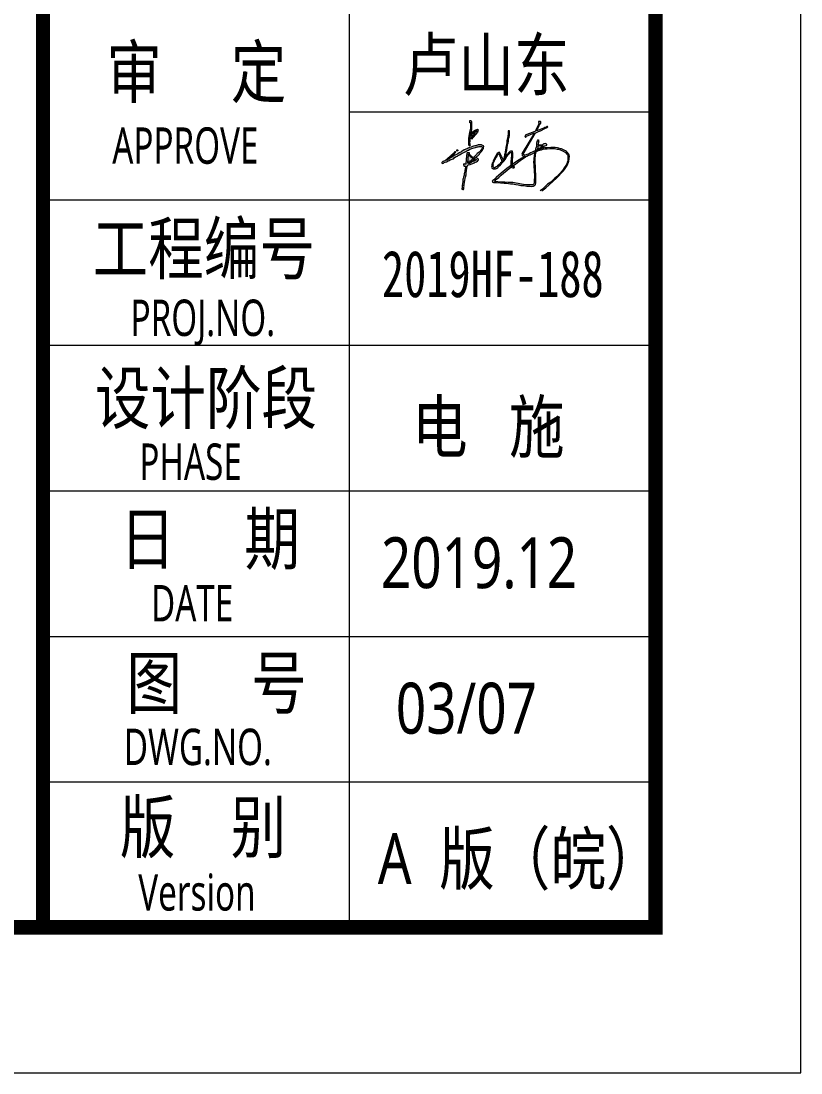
# Model space of a CAD drawing. Header units: inches. Extents: x -3272461 to -2504170, y 403793 to 1071042.
# Drawn here: x -2948744 to -2940702, y 784131 to 794973 of the extents above; entities that cross this region are included whole.
import ezdxf
from ezdxf.enums import TextEntityAlignment as Align

# ---------------------------------------------------------------- set-up
doc = ezdxf.new("R2010")
doc.units = ezdxf.units.IN
doc.header["$LTSCALE"] = 1000
doc.header["$MEASUREMENT"] = 0
doc.linetypes.add('LENGSHUI', pattern=[22, 20, -1, 0, -1])
doc.layers.get('0').update_dxf_attribs({"lineweight": 18})
for name, color, linetype, lineweight in [('0-TK', 4, 'Continuous', 18), ('00签名', 7, 'LENGSHUI', 18), ('PUB_TITLE', 153, 'Continuous', 18), ('图签文字', 4, 'Continuous', 18)]:
    doc.layers.add(name, color=color, linetype=linetype, lineweight=lineweight)
doc.styles.add('-黑体', font='', dxfattribs={"width": 0.7})
doc.styles.add('建筑图签-黑', font='', dxfattribs={"width": 0.7})
doc.styles.get('-黑体').set_extended_font_data('微软雅黑')
doc.styles.get('建筑图签-黑').set_extended_font_data('黑体')

msp = doc.modelspace()

# ---------------------------------------------------------------- hatches: boundary and pattern name
at = {"layer": '00签名', "linetype": 'Continuous'}
h = msp.add_hatch(color=256, dxfattribs=at)
edge = h.paths.add_edge_path(flags=0)
edge.add_arc((-2944113.8, 793697.3), 12.6, 162.8312, 244.10055, ccw=False)
edge.add_line((-2944125.8, 793701), (-2944125.8, 793726.5))
edge.add_line((-2944125.8, 793726.5), (-2944125.4, 793743.3))
edge.add_line((-2944125.4, 793743.3), (-2944125.4, 793766))
edge.add_line((-2944125.4, 793766), (-2944115.7, 793823.6))
edge.add_line((-2944115.7, 793823.6), (-2944106.5, 793870.1))
edge.add_line((-2944106.5, 793870.1), (-2944105.6, 793925.5))
edge.add_line((-2944105.6, 793925.5), (-2944108.7, 793928.6))
edge.add_line((-2944108.7, 793928.6), (-2944111.1, 793922.3))
edge.add_line((-2944111.1, 793922.3), (-2944116.6, 793923.1))
edge.add_line((-2944116.6, 793923.1), (-2944115.8, 793949.2))
edge.add_arc((-2944112.5, 793938), 11.7, 4.53423, 106.73752, ccw=False)
edge.add_line((-2944100.8, 793938.9), (-2944098.5, 793923.9))
edge.add_line((-2944098.5, 793923.9), (-2944099.2, 793863.9))
edge.add_line((-2944099.2, 793863.9), (-2944099.2, 793851.2))
edge.add_line((-2944099.2, 793851.2), (-2944105.6, 793824.4))
edge.add_line((-2944105.6, 793824.4), (-2944112.7, 793794.4))
edge.add_line((-2944112.7, 793794.4), (-2944112.8, 793792.5))
edge.add_line((-2944112.8, 793792.5), (-2944106.1, 793791.9))
edge.add_line((-2944106.1, 793791.9), (-2944100.2, 793807))
edge.add_line((-2944100.2, 793807), (-2944095.1, 793820.4))
edge.add_line((-2944095.1, 793820.4), (-2944087.8, 793829.7))
edge.add_line((-2944087.8, 793829.7), (-2944063, 793848.3))
edge.add_line((-2944063, 793848.3), (-2944038.5, 793856.9))
edge.add_line((-2944038.5, 793856.9), (-2944030, 793852.6))
edge.add_line((-2944030, 793852.6), (-2944038.9, 793828.2))
edge.add_line((-2944038.9, 793828.2), (-2944058.3, 793803))
edge.add_line((-2944058.3, 793803), (-2944083.1, 793776.7))
edge.add_line((-2944083.1, 793776.7), (-2944099.8, 793756.1))
edge.add_arc((-2944098.1, 793764.3), 8.36, 172.35772, 258.29772, ccw=False)
edge.add_line((-2944106.4, 793765.4), (-2944074.2, 793800.3))
edge.add_line((-2944074.2, 793800.3), (-2944067.2, 793811.5))
edge.add_line((-2944067.2, 793811.5), (-2944062.6, 793819.7))
edge.add_line((-2944062.6, 793819.7), (-2944059.5, 793826.3))
edge.add_line((-2944059.5, 793826.3), (-2944054.4, 793832.5))
edge.add_line((-2944054.4, 793832.5), (-2944048.2, 793837.1))
edge.add_line((-2944048.2, 793837.1), (-2944043.1, 793839.1))
edge.add_line((-2944043.1, 793839.1), (-2944043.7, 793840.8))
edge.add_line((-2944043.7, 793840.8), (-2944045.1, 793842.2))
edge.add_line((-2944045.1, 793842.2), (-2944047.7, 793842.9))
edge.add_line((-2944047.7, 793842.9), (-2944050.6, 793842.5))
edge.add_line((-2944050.6, 793842.5), (-2944054, 793840.5))
edge.add_line((-2944054, 793840.5), (-2944054.8, 793838.4))
edge.add_line((-2944054.8, 793838.4), (-2944056.7, 793835.9))
edge.add_line((-2944056.7, 793835.9), (-2944059.5, 793835.7))
edge.add_line((-2944059.5, 793835.7), (-2944064.1, 793835.7))
edge.add_line((-2944064.1, 793835.7), (-2944065.4, 793835.1))
edge.add_line((-2944065.4, 793835.1), (-2944065.4, 793833.2))
edge.add_line((-2944065.4, 793833.2), (-2944065.2, 793831.5))
edge.add_line((-2944065.2, 793831.5), (-2944066.2, 793829.8))
edge.add_line((-2944066.2, 793829.8), (-2944068.6, 793829.8))
edge.add_line((-2944068.6, 793829.8), (-2944070.9, 793830))
edge.add_line((-2944070.9, 793830), (-2944072.6, 793828.5))
edge.add_line((-2944072.6, 793828.5), (-2944074.7, 793825.1))
edge.add_line((-2944074.7, 793825.1), (-2944075.7, 793824.3))
edge.add_line((-2944075.7, 793824.3), (-2944077.2, 793823))
edge.add_line((-2944077.2, 793823), (-2944079.1, 793819.9))
edge.add_line((-2944079.1, 793819.9), (-2944081.2, 793818.2))
edge.add_line((-2944081.2, 793818.2), (-2944083.1, 793816.1))
edge.add_line((-2944083.1, 793816.1), (-2944084.6, 793814.4))
edge.add_line((-2944084.6, 793814.4), (-2944088.4, 793811.6))
edge.add_line((-2944088.4, 793811.6), (-2944089.9, 793809.7))
edge.add_line((-2944089.9, 793809.7), (-2944092.4, 793805.1))
edge.add_line((-2944092.4, 793805.1), (-2944093.3, 793803.6))
edge.add_line((-2944093.3, 793803.6), (-2944095.6, 793798.9))
edge.add_line((-2944095.6, 793798.9), (-2944097.3, 793793.2))
edge.add_line((-2944097.3, 793793.2), (-2944098.3, 793790.3))
edge.add_line((-2944098.3, 793790.3), (-2944098.7, 793787.3))
edge.add_line((-2944098.7, 793787.3), (-2944099.4, 793785.9))
edge.add_line((-2944099.4, 793785.9), (-2944116, 793785.6))
edge.add_line((-2944116, 793785.6), (-2944115, 793778.2))
edge.add_line((-2944115, 793778.2), (-2944115.5, 793772))
edge.add_line((-2944115.5, 793772), (-2944116.1, 793765))
edge.add_line((-2944116.1, 793765), (-2944115.8, 793761.2))
edge.add_line((-2944115.8, 793761.2), (-2944117.7, 793757.2))
edge.add_line((-2944117.7, 793757.2), (-2944118.5, 793754.5))
edge.add_line((-2944118.5, 793754.5), (-2944117.2, 793749.1))
edge.add_line((-2944117.2, 793749.1), (-2944116.9, 793745.9))
edge.add_line((-2944116.9, 793745.9), (-2944116.3, 793742.7))
edge.add_line((-2944116.3, 793742.7), (-2944115.8, 793740))
edge.add_line((-2944115.8, 793740), (-2944115, 793735.1))
edge.add_line((-2944115, 793735.1), (-2944115.8, 793730.6))
edge.add_line((-2944115.8, 793730.6), (-2944116.6, 793727.9))
edge.add_line((-2944116.6, 793727.9), (-2944118.5, 793724.4))
edge.add_line((-2944118.5, 793724.4), (-2944118.5, 793719.8))
edge.add_line((-2944118.5, 793719.8), (-2944118.5, 793715.8))
edge.add_line((-2944118.5, 793715.8), (-2944117.7, 793710.9))
edge.add_line((-2944117.7, 793710.9), (-2944117.2, 793705))
edge.add_line((-2944117.2, 793705), (-2944115.5, 793699.1))
edge.add_line((-2944115.5, 793699.1), (-2944115.3, 793693.2))
edge.add_line((-2944115.3, 793693.2), (-2944113.9, 793688.3))
edge.add_line((-2944113.9, 793688.3), (-2944115.5, 793686.2))
edge.add_line((-2944115.5, 793686.2), (-2944119.3, 793686))
for points in [[(-2943372.8, 793223.5), (-2943331.4, 793255.3), (-2943221.4, 793353), (-2943150.3, 793428.3), (-2943132.4, 793454.2), (-2943118.3, 793473.3), (-2943109.9, 793489.6), (-2943095.8, 793527.2), (-2943090.8, 793554.1), (-2943089.6, 793579.4), (-2943093.6, 793594), (-2943110.7, 793617.2), (-2943121.1, 793628.7), (-2943131.6, 793635.1), (-2943143.5, 793642.1), (-2943156, 793649.6), (-2943170.9, 793655), (-2943183.3, 793657.5), (-2943199.8, 793662.5), (-2943213.7, 793666), (-2943236.1, 793668.9), (-2943253.5, 793670.9), (-2943281.9, 793670.9), (-2943319.7, 793667.5), (-2943347.1, 793666), (-2943356.1, 793661), (-2943372.5, 793658), (-2943393.4, 793648.6), (-2943406.8, 793646.1), (-2943385.4, 793661), (-2943359, 793673.4), (-2943349.6, 793683.9), (-2943343.1, 793687.4), (-2943330.7, 793690.8), (-2943323.7, 793695.3), (-2943321.7, 793699.8), (-2943329.2, 793706.3), (-2943336.1, 793710.7), (-2943352.1, 793706.3), (-2943360.5, 793702.3), (-2943366, 793697.3), (-2943377.5, 793694.8), (-2943390.4, 793693.3), (-2943408.8, 793693.3), (-2943413.5, 793697.9), (-2943407.8, 793706.6), (-2943406.6, 793721.7), (-2943403.4, 793733), (-2943402.8, 793740.5), (-2943409.1, 793745.5), (-2943414.1, 793747.4), (-2943419.1, 793741.1), (-2943424.2, 793731.1), (-2943426.7, 793723.6), (-2943427.9, 793713.5), (-2943429.8, 793699.1), (-2943429.8, 793690.3), (-2943430.4, 793680.3), (-2943432.9, 793672.1), (-2943436.1, 793663.4), (-2943438, 793654.6), (-2943440.5, 793645.8), (-2943444.2, 793632), (-2943444.2, 793622.6), (-2943447.4, 793613.8), (-2943450.5, 793603.8), (-2943454.3, 793591.2), (-2943456.2, 793545.3), (-2943458.5, 793519.4), (-2943457.4, 793494.6), (-2943457.4, 793471), (-2943454, 793439.4), (-2943452.9, 793413.5), (-2943450.6, 793393.2), (-2943450.6, 793367.3), (-2943451.7, 793329), (-2943454, 793308.8), (-2943455.2, 793294.1), (-2943461.8, 793289.6), (-2943469.6, 793285.7), (-2943479.1, 793285.2), (-2943498.5, 793285.2), (-2943517.4, 793285.7), (-2943539.7, 793285.7), (-2943563.6, 793289.1), (-2943585.2, 793291.8), (-2943673.6, 793307.3), (-2943696.7, 793307.3), (-2943722.7, 793308.7), (-2943757, 793311.5), (-2943791.4, 793312.9), (-2943827.8, 793315), (-2943849.6, 793319.3), (-2943863.6, 793320.7), (-2943842.5, 793343.8), (-2943816.6, 793362), (-2943793.5, 793385.8), (-2943770.3, 793404.7), (-2943693.8, 793468.4), (-2943657.1, 793491.9), (-2943597.8, 793535.5), (-2943542, 793571.9), (-2943528.9, 793579.7), (-2943513.3, 793589.5), (-2943492.8, 793594.3), (-2943465.6, 793606.5), (-2943454.4, 793615.7), (-2943448.5, 793619.6), (-2943444.2, 793621.7), (-2943444.2, 793632.4), (-2943422.2, 793645.4), (-2943409.7, 793655.3), (-2943385.1, 793669.9), (-2943370.9, 793678.5), (-2943364.9, 793683.7), (-2943361, 793686.3), (-2943368.3, 793687.2), (-2943376.1, 793684.6), (-2943384.7, 793684.2), (-2943401.5, 793686.7), (-2943411, 793686.7), (-2943414.9, 793677.3), (-2943417, 793665.2), (-2943420.1, 793656.6), (-2943423.9, 793647.1), (-2943426.9, 793642.4), (-2943451.5, 793631.6), (-2943458.4, 793627.7), (-2943466.6, 793624.3), (-2943475.2, 793619.9), (-2943490.8, 793613.1), (-2943505, 793605.7), (-2943516.2, 793600.1), (-2943527.9, 793596.2), (-2943536.5, 793592.8), (-2943547.7, 793591.9), (-2943557.2, 793593.7), (-2943565.8, 793596.2), (-2943566.2, 793598.8), (-2943557.2, 793619.1), (-2943516.4, 793689.3), (-2943442.5, 793812.8), (-2943434.6, 793819.4), (-2943427.9, 793822.7), (-2943423.5, 793829), (-2943409.6, 793835.3), (-2943388.4, 793843), (-2943343.6, 793864.1), (-2943327.7, 793870.9), (-2943317.6, 793877.1), (-2943311.3, 793883.9), (-2943315.6, 793888.7), (-2943319, 793887.7), (-2943322.4, 793884.4), (-2943328.2, 793880), (-2943343.1, 793875.7), (-2943353.7, 793869.9), (-2943364.8, 793864.1), (-2943375.8, 793860.3), (-2943390.8, 793855.5), (-2943399, 793852.6), (-2943410.5, 793848.7), (-2943420.1, 793845.9), (-2943425.9, 793844.4), (-2943429.8, 793843.9), (-2943408.6, 793878.1), (-2943399.9, 793897.3), (-2943393.2, 793910.3), (-2943387.9, 793914.2), (-2943384.5, 793923.3), (-2943384.5, 793933), (-2943387.6, 793937.4), (-2943407.9, 793936), (-2943407, 793929.4), (-2943404.6, 793925.1), (-2943403.7, 793920.9), (-2943405.1, 793915.7), (-2943407, 793911.4), (-2943408.4, 793907.2), (-2943429.2, 793864.1), (-2943435.8, 793853.2), (-2943441.1, 793841.4), (-2943444.8, 793834.8), (-2943530, 793804), (-2943537.6, 793799.3), (-2943542.4, 793797.4), (-2943545.7, 793788.9), (-2943549.6, 793783.2), (-2943546, 793779.8), (-2943543, 793777.5), (-2943538.3, 793775.9), (-2943535, 793778.2), (-2943536, 793783.5), (-2943533.7, 793787.5), (-2943450.6, 793821.4), (-2943575.3, 793611.7), (-2943578.8, 793600.2), (-2943578.1, 793595), (-2943578.1, 793590.9), (-2943577.7, 793587.2), (-2943573.6, 793584.6), (-2943568.4, 793582.4), (-2943561.7, 793581.7), (-2943553.2, 793580.9), (-2943548.4, 793580.5), (-2943547.3, 793578.3), (-2943580.9, 793558.5), (-2943635.1, 793524), (-2943734.4, 793451.9), (-2943794.2, 793404), (-2943844.1, 793359.7), (-2943853.3, 793353), (-2943860, 793343.9), (-2943867.5, 793336.3), (-2943880, 793328), (-2943886.7, 793322.1), (-2943884.2, 793315.4), (-2943881.7, 793311.3), (-2943870.8, 793309.6), (-2943842.4, 793307.1), (-2943798.9, 793304.6), (-2943762.1, 793302.9), (-2943737.9, 793300.4), (-2943719.5, 793298.7), (-2943696.1, 793296.2), (-2943672.6, 793294.6), (-2943660.1, 793291.2), (-2943640.9, 793287), (-2943618.3, 793285.4), (-2943591.5, 793279.5), (-2943555.6, 793276.2), (-2943527.1, 793271.2), (-2943497.9, 793269.5), (-2943480.3, 793266.1), (-2943461.9, 793271.2), (-2943446, 793280.3), (-2943441, 793289.5), (-2943436.8, 793304.6), (-2943436.8, 793321.3), (-2943436, 793354.7), (-2943436, 793383.1), (-2943436.8, 793399.8), (-2943440.2, 793421.6), (-2943441, 793441.6), (-2943441, 793462.5), (-2943441, 793475.1), (-2943444.4, 793512.7), (-2943441.9, 793545.2), (-2943440.2, 793592.9), (-2943435.2, 793610.4), (-2943432.7, 793623.8), (-2943410.1, 793637.2), (-2943378.3, 793645.5), (-2943359.1, 793651.4), (-2943339, 793654.7), (-2943319.8, 793656.4), (-2943292.2, 793659.7), (-2943267.1, 793660.6), (-2943243.7, 793658.9), (-2943215.2, 793653.9), (-2943201.9, 793652.2), (-2943185.1, 793643.9), (-2943166.7, 793638), (-2943154.2, 793630.5), (-2943130.8, 793617.1), (-2943118.2, 793603.7), (-2943109.9, 793595.4), (-2943107.4, 793585.4), (-2943104.9, 793571.2), (-2943104.9, 793555.3), (-2943104.9, 793545.2), (-2943107.4, 793530.2), (-2943111.6, 793516.8), (-2943116.6, 793502.6), (-2943125.8, 793483.4), (-2943136.6, 793469.2), (-2943160.8, 793434.1), (-2943189.3, 793401.1), (-2943202.9, 793389.1), (-2943213.4, 793375.6), (-2943238.9, 793353), (-2943252.4, 793341), (-2943262.9, 793329), (-2943282.4, 793311), (-2943314, 793293), (-2943368, 793239), (-2943390.4, 793223.5)], [(-2943720.1, 793842.9), (-2943722.6, 793839.9), (-2943722.6, 793835.3), (-2943721.6, 793829.8), (-2943721.1, 793825.3), (-2943721.1, 793819.3), (-2943721.1, 793814.7), (-2943721.1, 793809.2), (-2943721.6, 793801.2), (-2943723.1, 793792.6), (-2943724.1, 793786.6), (-2943724.6, 793782.1), (-2943726.1, 793776), (-2943727.1, 793770), (-2943729.2, 793761), (-2943731.2, 793753.4), (-2943732.7, 793746.9), (-2943733.7, 793739.9), (-2943733.7, 793732.3), (-2943733.7, 793725.8), (-2943735.2, 793719.3), (-2943736.7, 793712.2), (-2943738.2, 793704.2), (-2943738.7, 793699.7), (-2943739.7, 793694.1), (-2943740.7, 793686.1), (-2943743.2, 793679.6), (-2943743.7, 793674.5), (-2943744.2, 793668), (-2943745.2, 793662.5), (-2943748.2, 793648.4), (-2943750, 793640.3), (-2943750, 793633.9), (-2943750.9, 793625.8), (-2943752.7, 793615.9), (-2943754.5, 793605.1), (-2943759.9, 793594.2), (-2943759.9, 793582.5), (-2943760.8, 793572.6), (-2943763.5, 793562.7), (-2943768, 793552.7), (-2943768, 793546.4), (-2943771.7, 793541.9), (-2943775.3, 793549.1), (-2943778.9, 793556.3), (-2943783.4, 793566.3), (-2943789.7, 793578), (-2943793.3, 793587.9), (-2943799.6, 793600.6), (-2943807.8, 793613.2), (-2943811.4, 793619.5), (-2943814.1, 793621.3), (-2943819.5, 793618.6), (-2943825.8, 793613.2), (-2943833.1, 793606.9), (-2943840.3, 793596.9), (-2943846.6, 793587), (-2943851.1, 793578.9), (-2943857.4, 793568.1), (-2943862, 793560.8), (-2943866.5, 793550.9), (-2943871.9, 793538.3), (-2943875.5, 793527.5), (-2943880, 793516.6), (-2943884.5, 793506.7), (-2943885.4, 793500.4), (-2943889, 793491.4), (-2943890.8, 793484.1), (-2943890.8, 793477.8), (-2943893.6, 793467.9), (-2943889.9, 793458.9), (-2943880, 793454.4), (-2943876.4, 793449), (-2943866.5, 793448.1), (-2943858.3, 793448.1), (-2943851.1, 793449), (-2943842.1, 793451.7), (-2943829.4, 793460.7), (-2943819.5, 793472.4), (-2943798.7, 793492.3), (-2943780.7, 793513.9), (-2943768, 793525.7), (-2943749.1, 793550.9), (-2943742.8, 793564.5), (-2943735.5, 793575.3), (-2943721.1, 793595.1), (-2943707.5, 793607.8), (-2943698.5, 793616.8), (-2943686.8, 793620.4), (-2943685.9, 793615.9), (-2943685.9, 793605.1), (-2943685.9, 793593.3), (-2943687.7, 793579.8), (-2943688.6, 793567.2), (-2943690.4, 793554.5), (-2943691.3, 793540.1), (-2943694, 793528.4), (-2943694, 793519.3), (-2943694, 793507.6), (-2943694.9, 793492.3), (-2943694.9, 793482.3), (-2943694.9, 793477.8), (-2943694, 793474.2), (-2943686.8, 793467.9), (-2943682.3, 793464.3), (-2943674.1, 793461.6), (-2943667.8, 793459.8), (-2943666, 793459.8), (-2943664.2, 793459.8), (-2943667.8, 793463.4), (-2943664.2, 793463.4), (-2943657.9, 793463.4), (-2943654.3, 793464.3), (-2943654.3, 793470.6), (-2943660.6, 793470.6), (-2943666, 793470.6), (-2943672.3, 793473.3), (-2943675.9, 793482.3), (-2943677.7, 793489.6), (-2943677.7, 793496.8), (-2943677.7, 793505.8), (-2943676.8, 793513.9), (-2943676.8, 793529.3), (-2943676.8, 793539.2), (-2943676.8, 793546.4), (-2943674.1, 793570.8), (-2943674.1, 793581.6), (-2943673.2, 793606), (-2943673.2, 793614.1), (-2943675.9, 793626.7), (-2943677.7, 793632.1), (-2943682.3, 793633), (-2943685.9, 793633), (-2943692.2, 793633), (-2943697.6, 793632.1), (-2943703, 793628.5), (-2943706.6, 793624.9), (-2943709.3, 793623.1), (-2943717.5, 793615), (-2943720.2, 793611.4), (-2943722, 793608.7), (-2943727.4, 793601.5), (-2943733.7, 793594.2), (-2943733.7, 793592.4), (-2943738.2, 793586.1), (-2943742.8, 793579.8), (-2943746.4, 793575.3), (-2943749.1, 793571.7), (-2943753.6, 793566.3), (-2943757.2, 793560.8), (-2943759.9, 793550.9), (-2943763.5, 793544.6), (-2943771.7, 793533.8), (-2943778, 793528.4), (-2943784.3, 793523.9), (-2943790.6, 793518.4), (-2943800.6, 793510.3), (-2943805.1, 793504.9), (-2943815, 793495.9), (-2943831.3, 793481.4), (-2943839.4, 793473.3), (-2943846.6, 793469.7), (-2943855.6, 793464.3), (-2943860.1, 793461.6), (-2943865.6, 793460.7), (-2943869.2, 793460.7), (-2943871.9, 793466.1), (-2943875.5, 793469.7), (-2943877.3, 793473.3), (-2943878.2, 793476.9), (-2943877.3, 793482.3), (-2943873.7, 793483.2), (-2943874.6, 793493.2), (-2943875.5, 793499.5), (-2943874.6, 793505.8), (-2943871, 793512.1), (-2943868.3, 793517.5), (-2943865.6, 793526.6), (-2943861.1, 793534.7), (-2943858.3, 793541), (-2943856.5, 793547.3), (-2943851.1, 793556.3), (-2943846.6, 793566.3), (-2943842.1, 793573.5), (-2943837.6, 793574.4), (-2943834.9, 793585.2), (-2943831.3, 793593.3), (-2943824.9, 793598.7), (-2943815.9, 793604.2), (-2943811.4, 793603.3), (-2943809.6, 793598.7), (-2943809.6, 793591.5), (-2943808.7, 793585.2), (-2943806, 793578), (-2943802.4, 793572.6), (-2943798.7, 793568.1), (-2943798.7, 793560.8), (-2943796.9, 793554.5), (-2943794.2, 793550.9), (-2943792.4, 793546.4), (-2943789.7, 793540.1), (-2943788.8, 793532.9), (-2943784.3, 793532), (-2943781.6, 793532), (-2943776, 793530.5), (-2943771.7, 793533.8), (-2943764.3, 793543.9), (-2943759.9, 793550.9), (-2943758.9, 793554.7), (-2943757.7, 793560.9), (-2943753.6, 793566.3), (-2943749.1, 793571.7), (-2943752.4, 793577.2), (-2943750.3, 793582.9), (-2943749.6, 793584.3), (-2943745.6, 793598.3), (-2943742.8, 793604.5), (-2943742.2, 793611.2), (-2943740.2, 793618.2), (-2943739.7, 793623.6), (-2943738.2, 793633.1), (-2943735.7, 793642.5), (-2943735.5, 793648.4), (-2943733.3, 793657.7), (-2943731.2, 793663.3), (-2943730.6, 793673), (-2943729.7, 793686.3), (-2943727.2, 793699.7), (-2943724.7, 793707.6), (-2943720.7, 793718.1), (-2943717.7, 793734.5), (-2943717, 793748.9), (-2943716.4, 793757.7), (-2943713.3, 793764.6), (-2943711.4, 793777.2), (-2943708.3, 793790.3), (-2943708.9, 793810.4), (-2943707, 793824.8), (-2943707, 793836.7), (-2943707, 793842.3)], [(-2944260.7, 793622.2), (-2944263.1, 793625.2), (-2944270.9, 793626.4), (-2944274.5, 793625.2), (-2944275.7, 793620.4), (-2944280.5, 793613.8), (-2944283.5, 793608.4), (-2944291.3, 793603.6), (-2944296.1, 793600), (-2944302.7, 793594.6), (-2944307.5, 793589.2), (-2944311.1, 793586.2), (-2944317.1, 793581.4), (-2944321.3, 793577.8), (-2944329.7, 793570.6), (-2944327.5, 793573.2), (-2944333.6, 793566.5), (-2944340.3, 793561.8), (-2944345.7, 793557.1), (-2944348.4, 793553), (-2944353.1, 793549.7), (-2944358.5, 793543.6), (-2944361.9, 793540.9), (-2944367.3, 793537.5), (-2944374, 793533.5), (-2944385.5, 793529.5), (-2944392.2, 793526.8), (-2944396.2, 793524.1), (-2944401, 793520), (-2944403, 793517.3), (-2944404.3, 793513.3), (-2944404.3, 793508.6), (-2944398.3, 793505.2), (-2944388.2, 793508.6), (-2944381.4, 793514), (-2944371.3, 793516.7), (-2944354.5, 793520.7), (-2944349.1, 793526.8), (-2944340.3, 793531.5), (-2944330.9, 793534.8), (-2944318.1, 793540.9), (-2944307.3, 793547), (-2944285.8, 793553), (-2944277, 793561.8), (-2944264.2, 793571.9), (-2944243.4, 793581.3), (-2944235.3, 793587.3), (-2944224.5, 793594.1), (-2944205, 793604.8), (-2944194.2, 793609.6), (-2944176.7, 793619), (-2944157.1, 793629.1), (-2944146.4, 793634.5), (-2944139, 793639.2), (-2944130.9, 793643.2), (-2944115.4, 793651.3), (-2944094.5, 793659.4), (-2944070.3, 793666.1), (-2944059.5, 793670.1), (-2944046.7, 793673.5), (-2944039.3, 793674.8), (-2944029.8, 793677.5), (-2944021.1, 793678.9), (-2944010.3, 793678.9), (-2943995.5, 793678.9), (-2943988.1, 793677.5), (-2943986.7, 793670.8), (-2943989.4, 793662.7), (-2943993.5, 793654.7), (-2943998.9, 793646.6), (-2944005.6, 793637.8), (-2944010.3, 793632.4), (-2944016.4, 793626.4), (-2944023.8, 793621), (-2944029.2, 793614.9), (-2944039.3, 793606.2), (-2944042.6, 793602.8), (-2944048, 793596.8), (-2944052.1, 793592.7), (-2944057.5, 793588), (-2944066.2, 793580.6), (-2944072.3, 793573.9), (-2944078.3, 793565.8), (-2944088.4, 793568.4), (-2944091.8, 793572.1), (-2944096.1, 793575.7), (-2944101.7, 793581.7), (-2944109, 793589), (-2944115.3, 793594), (-2944121.3, 793599.9), (-2944120, 793606.9), (-2944121.3, 793615.2), (-2944128.6, 793615.5), (-2944136.9, 793615.5), (-2944143.2, 793614.2), (-2944146.2, 793608.2), (-2944146.6, 793604.9), (-2944148.2, 793597.3), (-2944149.9, 793588), (-2944150.9, 793583.3), (-2944151.5, 793578), (-2944151.5, 793572.1), (-2944151.5, 793565.8), (-2944152.9, 793559.4), (-2944153.5, 793551.5), (-2944153.2, 793545.8), (-2944153.2, 793539.9), (-2944153.5, 793533.9), (-2944155.2, 793525.3), (-2944156.2, 793518.3), (-2944156.9, 793501.2), (-2944158.7, 793498.3), (-2944162.9, 793498.3), (-2944171.2, 793498.3), (-2944176, 793500), (-2944178.4, 793500), (-2944180.2, 793495.9), (-2944180.2, 793491.1), (-2944179, 793485.7), (-2944178.4, 793480.4), (-2944174.2, 793476.8), (-2944168.2, 793475.6), (-2944164.7, 793475), (-2944157.5, 793478.6), (-2944161.5, 793459.6), (-2944163.9, 793452), (-2944163.9, 793444.5), (-2944167.6, 793435.6), (-2944168.6, 793424.3), (-2944169.5, 793417.7), (-2944172.8, 793407.8), (-2944174.7, 793401.7), (-2944176.1, 793393.3), (-2944176.4, 793383.8), (-2944179.3, 793374.3), (-2944181.1, 793363.6), (-2944184.1, 793349.4), (-2944187.1, 793341.7), (-2944187.7, 793331), (-2944187.7, 793320.9), (-2944189.4, 793310.3), (-2944191.8, 793303.2), (-2944193, 793295.5), (-2944194.2, 793283), (-2944196, 793268.8), (-2944196.6, 793261.7), (-2944197.1, 793252.2), (-2944197.7, 793243.3), (-2944197.7, 793239.7), (-2944193.6, 793238.5), (-2944189.4, 793237.4), (-2944186.5, 793237.4), (-2944181.1, 793237.9), (-2944178.8, 793242.1), (-2944179.9, 793245.1), (-2944179.9, 793251), (-2944178.8, 793259.3), (-2944176.4, 793267.6), (-2944178.2, 793277.1), (-2944175.8, 793286.6), (-2944172.8, 793308.5), (-2944172.8, 793319.2), (-2944169.3, 793329.2), (-2944166.3, 793348.8), (-2944160.4, 793363), (-2944159.2, 793370.7), (-2944156.8, 793379), (-2944155.6, 793389.1), (-2944154.4, 793398), (-2944152.7, 793412.8), (-2944151.5, 793424.1), (-2944151.5, 793431.8), (-2944146.1, 793456.7), (-2944145.5, 793469.2), (-2944143.2, 793478), (-2944140.8, 793481.6), (-2944135.4, 793487.5), (-2944128.9, 793489.9), (-2944114.7, 793494.6), (-2944104.6, 793498.8), (-2944086.8, 793505.9), (-2944072, 793511.8), (-2944060.7, 793517.8), (-2944047.7, 793523.1), (-2944038.8, 793528.4), (-2944034.6, 793533.8), (-2944028.1, 793541.5), (-2944028.1, 793546.2), (-2944032.2, 793552.7), (-2944038.2, 793557.5), (-2944041.1, 793559.9), (-2944049.4, 793562.2), (-2944054.2, 793562.2), (-2944058.9, 793562.2), (-2944067.2, 793559.9), (-2944072.6, 793554.5), (-2944074.3, 793552.1), (-2944075.5, 793550.4), (-2944071.4, 793547.4), (-2944067.2, 793545.6), (-2944063.7, 793543.8), (-2944057.1, 793543.8), (-2944053.6, 793546.2), (-2944051.8, 793546.2), (-2944050, 793545), (-2944049.4, 793543.3), (-2944055.4, 793540.3), (-2944058.3, 793538.5), (-2944061.9, 793536.7), (-2944068.4, 793533.8), (-2944075.5, 793530.2), (-2944079.1, 793529), (-2944085, 793526.7), (-2944090.4, 793524.3), (-2944095.1, 793522.5), (-2944102.8, 793516.6), (-2944108.2, 793513), (-2944111.7, 793510.7), (-2944116.5, 793508.3), (-2944121.2, 793505.9), (-2944124.8, 793504.7), (-2944128.9, 793502.9), (-2944127.1, 793505.5), (-2944122.8, 793508.6), (-2944118.4, 793512.3), (-2944116, 793514.2), (-2944103.9, 793522.7), (-2944098.6, 793527.4), (-2944092.3, 793531.6), (-2944086.5, 793536.3), (-2944079.2, 793542.6), (-2944077.1, 793547.4), (-2944083.4, 793554.7), (-2944088.1, 793557.9), (-2944093.9, 793561.5), (-2944100.2, 793565.2), (-2944106, 793571), (-2944110.7, 793575.7), (-2944115.9, 793581), (-2944121.7, 793586.2), (-2944125.4, 793589.9), (-2944130.7, 793596.2), (-2944132.8, 793596.2), (-2944132.8, 793589.9), (-2944133.8, 793583.1), (-2944134.9, 793575.2), (-2944135.9, 793569.9), (-2944136.4, 793561), (-2944136.4, 793552.1), (-2944137, 793544.7), (-2944138.5, 793535.8), (-2944139.1, 793529), (-2944140.6, 793521.6), (-2944141.7, 793517.4), (-2944142.2, 793515.3), (-2944139.6, 793511.1), (-2944139.1, 793508.5), (-2944139.6, 793506.4), (-2944134.9, 793513.8), (-2944124.9, 793525.3), (-2944119.6, 793530.6), (-2944110.7, 793531.6), (-2944099.1, 793540.5), (-2944095.5, 793545.3), (-2944091.3, 793549.5), (-2944088.1, 793554.2), (-2944086.5, 793556.3), (-2944075.5, 793546.8), (-2944058.2, 793564.7), (-2944022.5, 793592.7), (-2944017.3, 793602.3), (-2944012.9, 793609.8), (-2944006.2, 793619.4), (-2943996.5, 793629.8), (-2943986.1, 793641), (-2943980.9, 793651.4), (-2943976.4, 793660.3), (-2943974.9, 793667), (-2943973.4, 793679.7), (-2943975.7, 793685.6), (-2943982.4, 793689.3), (-2943992.8, 793694.5), (-2943995.8, 793696.8), (-2944003.2, 793698.2), (-2944018.8, 793698.2), (-2944029.2, 793696.8), (-2944036.7, 793694.5), (-2944056.8, 793687.1), (-2944065.7, 793685.6), (-2944079.8, 793682.6), (-2944088.8, 793678.9), (-2944102.9, 793674.5), (-2944120, 793669.2), (-2944126.7, 793666.3), (-2944132.7, 793662.6), (-2944143.1, 793656.6), (-2944157.2, 793650.7), (-2944163.2, 793648.4), (-2944170.6, 793646.2), (-2944176.6, 793644), (-2944185.5, 793637.3), (-2944194.4, 793632.1), (-2944201.9, 793627.6), (-2944210, 793623.1), (-2944219, 793617.9), (-2944227.9, 793614.2), (-2944241.3, 793603.8), (-2944248, 793600.8), (-2944255.4, 793597.9), (-2944272.5, 793591.2), (-2944281.5, 793583), (-2944288.2, 793579.3), (-2944294.9, 793574.8), (-2944298.6, 793572.6), (-2944309, 793566.6), (-2944317.2, 793562.9), (-2944326.1, 793557), (-2944334.3, 793551), (-2944340.2, 793548.1), (-2944349.9, 793542.1), (-2944357.4, 793537.6), (-2944325.4, 793562.2), (-2944309.7, 793576.3), (-2944303, 793581.5), (-2944294.9, 793587.5)], [(-2944251.8, 793636.2), (-2944251.8, 793639.3), (-2944252, 793642.3), (-2944249.2, 793644.4), (-2944245.7, 793646.1), (-2944243.1, 793646.1), (-2944240, 793643.3), (-2944239, 793641.1), (-2944239, 793638.3), (-2944240.5, 793635.3), (-2944244.2, 793634.3), (-2944246.8, 793634.3), (-2944250.1, 793632.7)]]:
    msp.add_hatch(color=256, dxfattribs=at).paths.add_polyline_path(points, flags=0)

# ---------------------------------------------------------------- linework, layer by layer
at = {"layer": '0-TK'}
msp.add_lwpolyline([(-2948516.4, 785630.6, 144, 144, 0), (-2948516.4, 845630.6, 144, 144, 0)], format="xyseb", dxfattribs=at)
at = {"layer": '00签名', "linetype": 'Continuous'}
msp.add_lwpolyline([(-2944119.3, 793686, -0.3702553), (-2944125.8, 793701), (-2944125.8, 793726.5), (-2944125.4, 793743.3), (-2944125.4, 793766), (-2944115.7, 793823.6), (-2944106.5, 793870.1), (-2944105.6, 793925.5), (-2944108.7, 793928.6), (-2944111.1, 793922.3), (-2944116.6, 793923.1), (-2944115.8, 793949.2, -0.4780648), (-2944100.8, 793938.9), (-2944098.5, 793923.9), (-2944099.2, 793863.9), (-2944099.2, 793851.2), (-2944105.6, 793824.4), (-2944112.7, 793794.4), (-2944112.8, 793792.5), (-2944106.1, 793791.9), (-2944100.2, 793807), (-2944095.1, 793820.4), (-2944087.8, 793829.7), (-2944063, 793848.3), (-2944038.5, 793856.9), (-2944030, 793852.6), (-2944038.9, 793828.2), (-2944058.3, 793803), (-2944083.1, 793776.7), (-2944099.8, 793756.1, -0.3936081), (-2944106.4, 793765.4), (-2944074.2, 793800.3), (-2944067.2, 793811.5), (-2944062.6, 793819.7), (-2944059.5, 793826.3), (-2944054.4, 793832.5), (-2944048.2, 793837.1), (-2944043.1, 793839.1), (-2944043.7, 793840.8), (-2944045.1, 793842.2), (-2944047.7, 793842.9), (-2944050.6, 793842.5), (-2944054, 793840.5), (-2944054.8, 793838.4), (-2944056.7, 793835.9), (-2944059.5, 793835.7), (-2944064.1, 793835.7), (-2944065.4, 793835.1), (-2944065.4, 793833.2), (-2944065.2, 793831.5), (-2944066.2, 793829.8), (-2944068.6, 793829.8), (-2944070.9, 793830), (-2944072.6, 793828.5), (-2944074.7, 793825.1), (-2944075.7, 793824.3), (-2944077.2, 793823), (-2944079.1, 793819.9), (-2944081.2, 793818.2), (-2944083.1, 793816.1), (-2944084.6, 793814.4), (-2944088.4, 793811.6), (-2944089.9, 793809.7), (-2944092.4, 793805.1), (-2944093.3, 793803.6), (-2944095.6, 793798.9), (-2944097.3, 793793.2), (-2944098.3, 793790.3), (-2944098.7, 793787.3), (-2944099.4, 793785.9), (-2944116, 793785.6), (-2944115, 793778.2), (-2944115.5, 793772), (-2944116.1, 793765), (-2944115.8, 793761.2), (-2944117.7, 793757.2), (-2944118.5, 793754.5), (-2944117.2, 793749.1), (-2944116.9, 793745.9), (-2944116.3, 793742.7), (-2944115.8, 793740), (-2944115, 793735.1), (-2944115.8, 793730.6), (-2944116.6, 793727.9), (-2944118.5, 793724.4), (-2944118.5, 793719.8), (-2944118.5, 793715.8), (-2944117.7, 793710.9), (-2944117.2, 793705), (-2944115.5, 793699.1), (-2944115.3, 793693.2), (-2944113.9, 793688.3), (-2944115.5, 793686.2)], format="xyb", close=True, dxfattribs=at)
msp.add_lwpolyline([(-2943372.8, 793223.5), (-2943331.4, 793255.3), (-2943221.4, 793353), (-2943150.3, 793428.3), (-2943132.4, 793454.2), (-2943118.3, 793473.3), (-2943109.9, 793489.6), (-2943095.8, 793527.2), (-2943090.8, 793554.1), (-2943089.6, 793579.4), (-2943093.6, 793594), (-2943110.7, 793617.2), (-2943121.1, 793628.7), (-2943131.6, 793635.1), (-2943143.5, 793642.1), (-2943156, 793649.6), (-2943170.9, 793655), (-2943183.3, 793657.5), (-2943199.8, 793662.5), (-2943213.7, 793666), (-2943236.1, 793668.9), (-2943253.5, 793670.9), (-2943281.9, 793670.9), (-2943319.7, 793667.5), (-2943347.1, 793666), (-2943356.1, 793661), (-2943372.5, 793658), (-2943393.4, 793648.6), (-2943406.8, 793646.1), (-2943385.4, 793661), (-2943359, 793673.4), (-2943349.6, 793683.9), (-2943343.1, 793687.4), (-2943330.7, 793690.8), (-2943323.7, 793695.3), (-2943321.7, 793699.8), (-2943329.2, 793706.3), (-2943336.1, 793710.7), (-2943352.1, 793706.3), (-2943360.5, 793702.3), (-2943366, 793697.3), (-2943377.5, 793694.8), (-2943390.4, 793693.3), (-2943408.8, 793693.3), (-2943413.5, 793697.9), (-2943407.8, 793706.6), (-2943406.6, 793721.7), (-2943403.4, 793733), (-2943402.8, 793740.5), (-2943409.1, 793745.5), (-2943414.1, 793747.4), (-2943419.1, 793741.1), (-2943424.2, 793731.1), (-2943426.7, 793723.6), (-2943427.9, 793713.5), (-2943429.8, 793699.1), (-2943429.8, 793690.3), (-2943430.4, 793680.3), (-2943432.9, 793672.1), (-2943436.1, 793663.4), (-2943438, 793654.6), (-2943440.5, 793645.8), (-2943444.2, 793632), (-2943444.2, 793622.6), (-2943447.4, 793613.8), (-2943450.5, 793603.8), (-2943454.3, 793591.2), (-2943456.2, 793545.3), (-2943458.5, 793519.4), (-2943457.4, 793494.6), (-2943457.4, 793471), (-2943454, 793439.4), (-2943452.9, 793413.5), (-2943450.6, 793393.2), (-2943450.6, 793367.3), (-2943451.7, 793329), (-2943454, 793308.8), (-2943455.2, 793294.1), (-2943461.8, 793289.6), (-2943469.6, 793285.7), (-2943479.1, 793285.2), (-2943498.5, 793285.2), (-2943517.4, 793285.7), (-2943539.7, 793285.7), (-2943563.6, 793289.1), (-2943585.2, 793291.8), (-2943673.6, 793307.3), (-2943696.7, 793307.3), (-2943722.7, 793308.7), (-2943757, 793311.5), (-2943791.4, 793312.9), (-2943827.8, 793315), (-2943849.6, 793319.3), (-2943863.6, 793320.7), (-2943842.5, 793343.8), (-2943816.6, 793362), (-2943793.5, 793385.8), (-2943770.3, 793404.7), (-2943693.8, 793468.4), (-2943657.1, 793491.9), (-2943597.8, 793535.5), (-2943542, 793571.9), (-2943528.9, 793579.7), (-2943513.3, 793589.5), (-2943492.8, 793594.3), (-2943465.6, 793606.5), (-2943454.4, 793615.7), (-2943448.5, 793619.6), (-2943444.2, 793621.7), (-2943444.2, 793632.4), (-2943422.2, 793645.4), (-2943409.7, 793655.3), (-2943385.1, 793669.9), (-2943370.9, 793678.5), (-2943364.9, 793683.7), (-2943361, 793686.3), (-2943368.3, 793687.2), (-2943376.1, 793684.6), (-2943384.7, 793684.2), (-2943401.5, 793686.7), (-2943411, 793686.7), (-2943414.9, 793677.3), (-2943417, 793665.2), (-2943420.1, 793656.6), (-2943423.9, 793647.1), (-2943426.9, 793642.4), (-2943451.5, 793631.6), (-2943458.4, 793627.7), (-2943466.6, 793624.3), (-2943475.2, 793619.9), (-2943490.8, 793613.1), (-2943505, 793605.7), (-2943516.2, 793600.1), (-2943527.9, 793596.2), (-2943536.5, 793592.8), (-2943547.7, 793591.9), (-2943557.2, 793593.7), (-2943565.8, 793596.2), (-2943566.2, 793598.8), (-2943557.2, 793619.1), (-2943516.4, 793689.3), (-2943442.5, 793812.8), (-2943434.6, 793819.4), (-2943427.9, 793822.7), (-2943423.5, 793829), (-2943409.6, 793835.3), (-2943388.4, 793843), (-2943343.6, 793864.1), (-2943327.7, 793870.9), (-2943317.6, 793877.1), (-2943311.3, 793883.9), (-2943315.6, 793888.7), (-2943319, 793887.7), (-2943322.4, 793884.4), (-2943328.2, 793880), (-2943343.1, 793875.7), (-2943353.7, 793869.9), (-2943364.8, 793864.1), (-2943375.8, 793860.3), (-2943390.8, 793855.5), (-2943399, 793852.6), (-2943410.5, 793848.7), (-2943420.1, 793845.9), (-2943425.9, 793844.4), (-2943429.8, 793843.9), (-2943408.6, 793878.1), (-2943399.9, 793897.3), (-2943393.2, 793910.3), (-2943387.9, 793914.2), (-2943384.5, 793923.3), (-2943384.5, 793933), (-2943387.6, 793937.4), (-2943407.9, 793936), (-2943407, 793929.4), (-2943404.6, 793925.1), (-2943403.7, 793920.9), (-2943405.1, 793915.7), (-2943407, 793911.4), (-2943408.4, 793907.2), (-2943429.2, 793864.1), (-2943435.8, 793853.2), (-2943441.1, 793841.4), (-2943444.8, 793834.8), (-2943530, 793804), (-2943537.6, 793799.3), (-2943542.4, 793797.4), (-2943545.7, 793788.9), (-2943549.6, 793783.2), (-2943546, 793779.8), (-2943543, 793777.5), (-2943538.3, 793775.9), (-2943535, 793778.2), (-2943536, 793783.5), (-2943533.7, 793787.5), (-2943450.6, 793821.4), (-2943575.3, 793611.7), (-2943578.8, 793600.2), (-2943578.1, 793595), (-2943578.1, 793590.9), (-2943577.7, 793587.2), (-2943573.6, 793584.6), (-2943568.4, 793582.4), (-2943561.7, 793581.7), (-2943553.2, 793580.9), (-2943548.4, 793580.5), (-2943547.3, 793578.3), (-2943580.9, 793558.5), (-2943635.1, 793524), (-2943734.4, 793451.9), (-2943794.2, 793404), (-2943844.1, 793359.7), (-2943853.3, 793353), (-2943860, 793343.9), (-2943867.5, 793336.3), (-2943880, 793328), (-2943886.7, 793322.1), (-2943884.2, 793315.4), (-2943881.7, 793311.3), (-2943870.8, 793309.6), (-2943842.4, 793307.1), (-2943798.9, 793304.6), (-2943762.1, 793302.9), (-2943737.9, 793300.4), (-2943719.5, 793298.7), (-2943696.1, 793296.2), (-2943672.6, 793294.6), (-2943660.1, 793291.2), (-2943640.9, 793287), (-2943618.3, 793285.4), (-2943591.5, 793279.5), (-2943555.6, 793276.2), (-2943527.1, 793271.2), (-2943497.9, 793269.5), (-2943480.3, 793266.1), (-2943461.9, 793271.2), (-2943446, 793280.3), (-2943441, 793289.5), (-2943436.8, 793304.6), (-2943436.8, 793321.3), (-2943436, 793354.7), (-2943436, 793383.1), (-2943436.8, 793399.8), (-2943440.2, 793421.6), (-2943441, 793441.6), (-2943441, 793462.5), (-2943441, 793475.1), (-2943444.4, 793512.7), (-2943441.9, 793545.2), (-2943440.2, 793592.9), (-2943435.2, 793610.4), (-2943432.7, 793623.8), (-2943410.1, 793637.2), (-2943378.3, 793645.5), (-2943359.1, 793651.4), (-2943339, 793654.7), (-2943319.8, 793656.4), (-2943292.2, 793659.7), (-2943267.1, 793660.6), (-2943243.7, 793658.9), (-2943215.2, 793653.9), (-2943201.9, 793652.2), (-2943185.1, 793643.9), (-2943166.7, 793638), (-2943154.2, 793630.5), (-2943130.8, 793617.1), (-2943118.2, 793603.7), (-2943109.9, 793595.4), (-2943107.4, 793585.4), (-2943104.9, 793571.2), (-2943104.9, 793555.3), (-2943104.9, 793545.2), (-2943107.4, 793530.2), (-2943111.6, 793516.8), (-2943116.6, 793502.6), (-2943125.8, 793483.4), (-2943136.6, 793469.2), (-2943160.8, 793434.1), (-2943189.3, 793401.1), (-2943202.9, 793389.1), (-2943213.4, 793375.6), (-2943238.9, 793353), (-2943252.4, 793341), (-2943262.9, 793329), (-2943282.4, 793311), (-2943314, 793293), (-2943368, 793239), (-2943390.4, 793223.5)], dxfattribs=at)
for points in [[(-2943720.1, 793842.9), (-2943722.6, 793839.9), (-2943722.6, 793835.3), (-2943721.6, 793829.8), (-2943721.1, 793825.3), (-2943721.1, 793819.3), (-2943721.1, 793814.7), (-2943721.1, 793809.2), (-2943721.6, 793801.2), (-2943723.1, 793792.6), (-2943724.1, 793786.6), (-2943724.6, 793782.1), (-2943726.1, 793776), (-2943727.1, 793770), (-2943729.2, 793761), (-2943731.2, 793753.4), (-2943732.7, 793746.9), (-2943733.7, 793739.9), (-2943733.7, 793732.3), (-2943733.7, 793725.8), (-2943735.2, 793719.3), (-2943736.7, 793712.2), (-2943738.2, 793704.2), (-2943738.7, 793699.7), (-2943739.7, 793694.1), (-2943740.7, 793686.1), (-2943743.2, 793679.6), (-2943743.7, 793674.5), (-2943744.2, 793668), (-2943745.2, 793662.5), (-2943748.2, 793648.4), (-2943750, 793640.3), (-2943750, 793633.9), (-2943750.9, 793625.8), (-2943752.7, 793615.9), (-2943754.5, 793605.1), (-2943759.9, 793594.2), (-2943759.9, 793582.5), (-2943760.8, 793572.6), (-2943763.5, 793562.7), (-2943768, 793552.7), (-2943768, 793546.4), (-2943771.7, 793541.9), (-2943775.3, 793549.1), (-2943778.9, 793556.3), (-2943783.4, 793566.3), (-2943789.7, 793578), (-2943793.3, 793587.9), (-2943799.6, 793600.6), (-2943807.8, 793613.2), (-2943811.4, 793619.5), (-2943814.1, 793621.3), (-2943819.5, 793618.6), (-2943825.8, 793613.2), (-2943833.1, 793606.9), (-2943840.3, 793596.9), (-2943846.6, 793587), (-2943851.1, 793578.9), (-2943857.4, 793568.1), (-2943862, 793560.8), (-2943866.5, 793550.9), (-2943871.9, 793538.3), (-2943875.5, 793527.5), (-2943880, 793516.6), (-2943884.5, 793506.7), (-2943885.4, 793500.4), (-2943889, 793491.4), (-2943890.8, 793484.1), (-2943890.8, 793477.8), (-2943893.6, 793467.9), (-2943889.9, 793458.9), (-2943880, 793454.4), (-2943876.4, 793449), (-2943866.5, 793448.1), (-2943858.3, 793448.1), (-2943851.1, 793449), (-2943842.1, 793451.7), (-2943829.4, 793460.7), (-2943819.5, 793472.4), (-2943798.7, 793492.3), (-2943780.7, 793513.9), (-2943768, 793525.7), (-2943749.1, 793550.9), (-2943742.8, 793564.5), (-2943735.5, 793575.3), (-2943721.1, 793595.1), (-2943707.5, 793607.8), (-2943698.5, 793616.8), (-2943686.8, 793620.4), (-2943685.9, 793615.9), (-2943685.9, 793605.1), (-2943685.9, 793593.3), (-2943687.7, 793579.8), (-2943688.6, 793567.2), (-2943690.4, 793554.5), (-2943691.3, 793540.1), (-2943694, 793528.4), (-2943694, 793519.3), (-2943694, 793507.6), (-2943694.9, 793492.3), (-2943694.9, 793482.3), (-2943694.9, 793477.8), (-2943694, 793474.2), (-2943686.8, 793467.9), (-2943682.3, 793464.3), (-2943674.1, 793461.6), (-2943667.8, 793459.8), (-2943666, 793459.8), (-2943664.2, 793459.8), (-2943667.8, 793463.4), (-2943664.2, 793463.4), (-2943657.9, 793463.4), (-2943654.3, 793464.3), (-2943654.3, 793470.6), (-2943660.6, 793470.6), (-2943666, 793470.6), (-2943672.3, 793473.3), (-2943675.9, 793482.3), (-2943677.7, 793489.6), (-2943677.7, 793496.8), (-2943677.7, 793505.8), (-2943676.8, 793513.9), (-2943676.8, 793529.3), (-2943676.8, 793539.2), (-2943676.8, 793546.4), (-2943674.1, 793570.8), (-2943674.1, 793581.6), (-2943673.2, 793606), (-2943673.2, 793614.1), (-2943675.9, 793626.7), (-2943677.7, 793632.1), (-2943682.3, 793633), (-2943685.9, 793633), (-2943692.2, 793633), (-2943697.6, 793632.1), (-2943703, 793628.5), (-2943706.6, 793624.9), (-2943709.3, 793623.1), (-2943717.5, 793615), (-2943720.2, 793611.4), (-2943722, 793608.7), (-2943727.4, 793601.5), (-2943733.7, 793594.2), (-2943733.7, 793592.4), (-2943738.2, 793586.1), (-2943742.8, 793579.8), (-2943746.4, 793575.3), (-2943749.1, 793571.7), (-2943753.6, 793566.3), (-2943757.2, 793560.8), (-2943759.9, 793550.9), (-2943763.5, 793544.6), (-2943771.7, 793533.8), (-2943778, 793528.4), (-2943784.3, 793523.9), (-2943790.6, 793518.4), (-2943800.6, 793510.3), (-2943805.1, 793504.9), (-2943815, 793495.9), (-2943831.3, 793481.4), (-2943839.4, 793473.3), (-2943846.6, 793469.7), (-2943855.6, 793464.3), (-2943860.1, 793461.6), (-2943865.6, 793460.7), (-2943869.2, 793460.7), (-2943871.9, 793466.1), (-2943875.5, 793469.7), (-2943877.3, 793473.3), (-2943878.2, 793476.9), (-2943877.3, 793482.3), (-2943873.7, 793483.2), (-2943874.6, 793493.2), (-2943875.5, 793499.5), (-2943874.6, 793505.8), (-2943871, 793512.1), (-2943868.3, 793517.5), (-2943865.6, 793526.6), (-2943861.1, 793534.7), (-2943858.3, 793541), (-2943856.5, 793547.3), (-2943851.1, 793556.3), (-2943846.6, 793566.3), (-2943842.1, 793573.5), (-2943837.6, 793574.4), (-2943834.9, 793585.2), (-2943831.3, 793593.3), (-2943824.9, 793598.7), (-2943815.9, 793604.2), (-2943811.4, 793603.3), (-2943809.6, 793598.7), (-2943809.6, 793591.5), (-2943808.7, 793585.2), (-2943806, 793578), (-2943802.4, 793572.6), (-2943798.7, 793568.1), (-2943798.7, 793560.8), (-2943796.9, 793554.5), (-2943794.2, 793550.9), (-2943792.4, 793546.4), (-2943789.7, 793540.1), (-2943788.8, 793532.9), (-2943784.3, 793532), (-2943781.6, 793532), (-2943776, 793530.5), (-2943771.7, 793533.8), (-2943764.3, 793543.9), (-2943759.9, 793550.9), (-2943758.9, 793554.7), (-2943757.7, 793560.9), (-2943753.6, 793566.3), (-2943749.1, 793571.7), (-2943752.4, 793577.2), (-2943750.3, 793582.9), (-2943749.6, 793584.3), (-2943745.6, 793598.3), (-2943742.8, 793604.5), (-2943742.2, 793611.2), (-2943740.2, 793618.2), (-2943739.7, 793623.6), (-2943738.2, 793633.1), (-2943735.7, 793642.5), (-2943735.5, 793648.4), (-2943733.3, 793657.7), (-2943731.2, 793663.3), (-2943730.6, 793673), (-2943729.7, 793686.3), (-2943727.2, 793699.7), (-2943724.7, 793707.6), (-2943720.7, 793718.1), (-2943717.7, 793734.5), (-2943717, 793748.9), (-2943716.4, 793757.7), (-2943713.3, 793764.6), (-2943711.4, 793777.2), (-2943708.3, 793790.3), (-2943708.9, 793810.4), (-2943707, 793824.8), (-2943707, 793836.7), (-2943707, 793842.3)], [(-2944260.7, 793622.2), (-2944263.1, 793625.2), (-2944270.9, 793626.4), (-2944274.5, 793625.2), (-2944275.7, 793620.4), (-2944280.5, 793613.8), (-2944283.5, 793608.4), (-2944291.3, 793603.6), (-2944296.1, 793600), (-2944302.7, 793594.6), (-2944307.5, 793589.2), (-2944311.1, 793586.2), (-2944317.1, 793581.4), (-2944321.3, 793577.8), (-2944329.7, 793570.6), (-2944327.5, 793573.2), (-2944333.6, 793566.5), (-2944340.3, 793561.8), (-2944345.7, 793557.1), (-2944348.4, 793553), (-2944353.1, 793549.7), (-2944358.5, 793543.6), (-2944361.9, 793540.9), (-2944367.3, 793537.5), (-2944374, 793533.5), (-2944385.5, 793529.5), (-2944392.2, 793526.8), (-2944396.2, 793524.1), (-2944401, 793520), (-2944403, 793517.3), (-2944404.3, 793513.3), (-2944404.3, 793508.6), (-2944398.3, 793505.2), (-2944388.2, 793508.6), (-2944381.4, 793514), (-2944371.3, 793516.7), (-2944354.5, 793520.7), (-2944349.1, 793526.8), (-2944340.3, 793531.5), (-2944330.9, 793534.8), (-2944318.1, 793540.9), (-2944307.3, 793547), (-2944285.8, 793553), (-2944277, 793561.8), (-2944264.2, 793571.9), (-2944243.4, 793581.3), (-2944235.3, 793587.3), (-2944224.5, 793594.1), (-2944205, 793604.8), (-2944194.2, 793609.6), (-2944176.7, 793619), (-2944157.1, 793629.1), (-2944146.4, 793634.5), (-2944139, 793639.2), (-2944130.9, 793643.2), (-2944115.4, 793651.3), (-2944094.5, 793659.4), (-2944070.3, 793666.1), (-2944059.5, 793670.1), (-2944046.7, 793673.5), (-2944039.3, 793674.8), (-2944029.8, 793677.5), (-2944021.1, 793678.9), (-2944010.3, 793678.9), (-2943995.5, 793678.9), (-2943988.1, 793677.5), (-2943986.7, 793670.8), (-2943989.4, 793662.7), (-2943993.5, 793654.7), (-2943998.9, 793646.6), (-2944005.6, 793637.8), (-2944010.3, 793632.4), (-2944016.4, 793626.4), (-2944023.8, 793621), (-2944029.2, 793614.9), (-2944039.3, 793606.2), (-2944042.6, 793602.8), (-2944048, 793596.8), (-2944052.1, 793592.7), (-2944057.5, 793588), (-2944066.2, 793580.6), (-2944072.3, 793573.9), (-2944078.3, 793565.8), (-2944088.4, 793568.4), (-2944091.8, 793572.1), (-2944096.1, 793575.7), (-2944101.7, 793581.7), (-2944109, 793589), (-2944115.3, 793594), (-2944121.3, 793599.9), (-2944120, 793606.9), (-2944121.3, 793615.2), (-2944128.6, 793615.5), (-2944136.9, 793615.5), (-2944143.2, 793614.2), (-2944146.2, 793608.2), (-2944146.6, 793604.9), (-2944148.2, 793597.3), (-2944149.9, 793588), (-2944150.9, 793583.3), (-2944151.5, 793578), (-2944151.5, 793572.1), (-2944151.5, 793565.8), (-2944152.9, 793559.4), (-2944153.5, 793551.5), (-2944153.2, 793545.8), (-2944153.2, 793539.9), (-2944153.5, 793533.9), (-2944155.2, 793525.3), (-2944156.2, 793518.3), (-2944156.9, 793501.2), (-2944158.7, 793498.3), (-2944162.9, 793498.3), (-2944171.2, 793498.3), (-2944176, 793500), (-2944178.4, 793500), (-2944180.2, 793495.9), (-2944180.2, 793491.1), (-2944179, 793485.7), (-2944178.4, 793480.4), (-2944174.2, 793476.8), (-2944168.2, 793475.6), (-2944164.7, 793475), (-2944157.5, 793478.6), (-2944161.5, 793459.6), (-2944163.9, 793452), (-2944163.9, 793444.5), (-2944167.6, 793435.6), (-2944168.6, 793424.3), (-2944169.5, 793417.7), (-2944172.8, 793407.8), (-2944174.7, 793401.7), (-2944176.1, 793393.3), (-2944176.4, 793383.8), (-2944179.3, 793374.3), (-2944181.1, 793363.6), (-2944184.1, 793349.4), (-2944187.1, 793341.7), (-2944187.7, 793331), (-2944187.7, 793320.9), (-2944189.4, 793310.3), (-2944191.8, 793303.2), (-2944193, 793295.5), (-2944194.2, 793283), (-2944196, 793268.8), (-2944196.6, 793261.7), (-2944197.1, 793252.2), (-2944197.7, 793243.3), (-2944197.7, 793239.7), (-2944193.6, 793238.5), (-2944189.4, 793237.4), (-2944186.5, 793237.4), (-2944181.1, 793237.9), (-2944178.8, 793242.1), (-2944179.9, 793245.1), (-2944179.9, 793251), (-2944178.8, 793259.3), (-2944176.4, 793267.6), (-2944178.2, 793277.1), (-2944175.8, 793286.6), (-2944172.8, 793308.5), (-2944172.8, 793319.2), (-2944169.3, 793329.2), (-2944166.3, 793348.8), (-2944160.4, 793363), (-2944159.2, 793370.7), (-2944156.8, 793379), (-2944155.6, 793389.1), (-2944154.4, 793398), (-2944152.7, 793412.8), (-2944151.5, 793424.1), (-2944151.5, 793431.8), (-2944146.1, 793456.7), (-2944145.5, 793469.2), (-2944143.2, 793478), (-2944140.8, 793481.6), (-2944135.4, 793487.5), (-2944128.9, 793489.9), (-2944114.7, 793494.6), (-2944104.6, 793498.8), (-2944086.8, 793505.9), (-2944072, 793511.8), (-2944060.7, 793517.8), (-2944047.7, 793523.1), (-2944038.8, 793528.4), (-2944034.6, 793533.8), (-2944028.1, 793541.5), (-2944028.1, 793546.2), (-2944032.2, 793552.7), (-2944038.2, 793557.5), (-2944041.1, 793559.9), (-2944049.4, 793562.2), (-2944054.2, 793562.2), (-2944058.9, 793562.2), (-2944067.2, 793559.9), (-2944072.6, 793554.5), (-2944074.3, 793552.1), (-2944075.5, 793550.4), (-2944071.4, 793547.4), (-2944067.2, 793545.6), (-2944063.7, 793543.8), (-2944057.1, 793543.8), (-2944053.6, 793546.2), (-2944051.8, 793546.2), (-2944050, 793545), (-2944049.4, 793543.3), (-2944055.4, 793540.3), (-2944058.3, 793538.5), (-2944061.9, 793536.7), (-2944068.4, 793533.8), (-2944075.5, 793530.2), (-2944079.1, 793529), (-2944085, 793526.7), (-2944090.4, 793524.3), (-2944095.1, 793522.5), (-2944102.8, 793516.6), (-2944108.2, 793513), (-2944111.7, 793510.7), (-2944116.5, 793508.3), (-2944121.2, 793505.9), (-2944124.8, 793504.7), (-2944128.9, 793502.9), (-2944127.1, 793505.5), (-2944122.8, 793508.6), (-2944118.4, 793512.3), (-2944116, 793514.2), (-2944103.9, 793522.7), (-2944098.6, 793527.4), (-2944092.3, 793531.6), (-2944086.5, 793536.3), (-2944079.2, 793542.6), (-2944077.1, 793547.4), (-2944083.4, 793554.7), (-2944088.1, 793557.9), (-2944093.9, 793561.5), (-2944100.2, 793565.2), (-2944106, 793571), (-2944110.7, 793575.7), (-2944115.9, 793581), (-2944121.7, 793586.2), (-2944125.4, 793589.9), (-2944130.7, 793596.2), (-2944132.8, 793596.2), (-2944132.8, 793589.9), (-2944133.8, 793583.1), (-2944134.9, 793575.2), (-2944135.9, 793569.9), (-2944136.4, 793561), (-2944136.4, 793552.1), (-2944137, 793544.7), (-2944138.5, 793535.8), (-2944139.1, 793529), (-2944140.6, 793521.6), (-2944141.7, 793517.4), (-2944142.2, 793515.3), (-2944139.6, 793511.1), (-2944139.1, 793508.5), (-2944139.6, 793506.4), (-2944134.9, 793513.8), (-2944124.9, 793525.3), (-2944119.6, 793530.6), (-2944110.7, 793531.6), (-2944099.1, 793540.5), (-2944095.5, 793545.3), (-2944091.3, 793549.5), (-2944088.1, 793554.2), (-2944086.5, 793556.3), (-2944075.5, 793546.8), (-2944058.2, 793564.7), (-2944022.5, 793592.7), (-2944017.3, 793602.3), (-2944012.9, 793609.8), (-2944006.2, 793619.4), (-2943996.5, 793629.8), (-2943986.1, 793641), (-2943980.9, 793651.4), (-2943976.4, 793660.3), (-2943974.9, 793667), (-2943973.4, 793679.7), (-2943975.7, 793685.6), (-2943982.4, 793689.3), (-2943992.8, 793694.5), (-2943995.8, 793696.8), (-2944003.2, 793698.2), (-2944018.8, 793698.2), (-2944029.2, 793696.8), (-2944036.7, 793694.5), (-2944056.8, 793687.1), (-2944065.7, 793685.6), (-2944079.8, 793682.6), (-2944088.8, 793678.9), (-2944102.9, 793674.5), (-2944120, 793669.2), (-2944126.7, 793666.3), (-2944132.7, 793662.6), (-2944143.1, 793656.6), (-2944157.2, 793650.7), (-2944163.2, 793648.4), (-2944170.6, 793646.2), (-2944176.6, 793644), (-2944185.5, 793637.3), (-2944194.4, 793632.1), (-2944201.9, 793627.6), (-2944210, 793623.1), (-2944219, 793617.9), (-2944227.9, 793614.2), (-2944241.3, 793603.8), (-2944248, 793600.8), (-2944255.4, 793597.9), (-2944272.5, 793591.2), (-2944281.5, 793583), (-2944288.2, 793579.3), (-2944294.9, 793574.8), (-2944298.6, 793572.6), (-2944309, 793566.6), (-2944317.2, 793562.9), (-2944326.1, 793557), (-2944334.3, 793551), (-2944340.2, 793548.1), (-2944349.9, 793542.1), (-2944357.4, 793537.6), (-2944325.4, 793562.2), (-2944309.7, 793576.3), (-2944303, 793581.5), (-2944294.9, 793587.5)], [(-2944251.8, 793636.2), (-2944251.8, 793639.3), (-2944252, 793642.3), (-2944249.2, 793644.4), (-2944245.7, 793646.1), (-2944243.1, 793646.1), (-2944240, 793643.3), (-2944239, 793641.1), (-2944239, 793638.3), (-2944240.5, 793635.3), (-2944244.2, 793634.3), (-2944246.8, 793634.3), (-2944250.1, 793632.7)]]:
    msp.add_lwpolyline(points, close=True, dxfattribs=at)
at = {"layer": 'PUB_TITLE'}
for p, q in [((-2945359.3, 804806.8), (-2945359.3, 785630.6)), ((-2945359.3, 794036.5), (-2942202.2, 794036.5)), ((-2948516.4, 793130.6), (-2942202.2, 793130.6)), ((-2948516.4, 791630.6), (-2942202.2, 791630.6)), ((-2948516.4, 790130.6), (-2942202.2, 790130.6)), ((-2948516.4, 788630.6), (-2942202.2, 788630.6)), ((-2948516.4, 787130.6), (-2942202.2, 787130.6)), ((-2948516.4, 785630.6), (-2942202.2, 785630.6))]:
    msp.add_line(p, q, dxfattribs=at)
msp.add_lwpolyline([(-2940702.2, 784130.6), (-2940702.2, 847130.6), (-3029802.2, 847130.6), (-3029802.2, 784130.6)], close=True, dxfattribs=at)
msp.add_lwpolyline([(-2942202.2, 785630.6, 150, 150, 0), (-2942202.2, 845630.6, 150, 150, 0), (-3026052.2, 845630.6, 150, 150, 0), (-3026052.2, 785630.6, 150, 150, 0)], format="xyseb", close=True, dxfattribs=at)

# ---------------------------------------------------------------- texts
at = {"style": '-黑体'}
for s, height, width, p in [('卢山东', 525, 0.8, (-2944807.6, 794522.1)), ('工程编号', 525, 0.8, (-2948005.5, 792628.5)), ('PROJ.NO.', 375, 0.7, (-2947614.2, 791914.1)), ('设计阶段', 525, 0.8, (-2947982.9, 791087.4)), ('PHASE', 375, 0.7, (-2947524.4, 790431.2)), ('DATE', 375, 0.7, (-2947403.7, 788971.7)), ('DWG.NO.', 375, 0.7, (-2947684.1, 787491.5)), ('Version', 375, 0.7, (-2947535.3, 785991.4))]:
    msp.add_text(s, height=height, dxfattribs=dict(at, width=width)).set_placement(p, align=Align.MIDDLE_LEFT)
for s, height, width, p in [('APPROVE', 375, 0.7, (-2947803.5, 793501.6)), ('03/07', 525, 0.8, (-2944879.5, 787627.7))]:
    msp.add_text(s, height=height, dxfattribs=dict(at, width=width)).set_placement(p)
at = {"color": 1, "style": '-黑体', "width": 0.8}
msp.add_text('2019.12', height=525, dxfattribs=at).set_placement((-2945033.1, 789127.7))
at = {"char_height": 525, "style": '-黑体'}
for s, insert, width, attachment_point in [('{\\W0.8;审     定}', (-2947865.1, 794126.3), 2840.366, 7), ('{\\W0.8;电   施}', (-2944712.4, 790469.9), 2340.23, 7), ('{\\W0.8;日     期}', (-2947725.3, 789606.9), 2715.869, 4), ('{\\W0.8;图     号}', (-2946728.1, 788123), 2828.024, 5), ('{\\W0.8;版    别}', (-2946866.9, 786634.5), 2580.102, 5), ('{\\W0.8;A  版（皖）}', (-2945065.8, 786008.3), 3857.274, 7)]:
    msp.add_mtext(s, dxfattribs=dict(at, insert=insert, width=width, attachment_point=attachment_point))
at = {"layer": '图签文字', "color": 1, "style": '建筑图签-黑', "width": 0.7}
msp.add_text('2019HF-188', height=480, dxfattribs=at).set_placement((-2945022.5, 792127.7))

doc.saveas('drawing.dxf')
